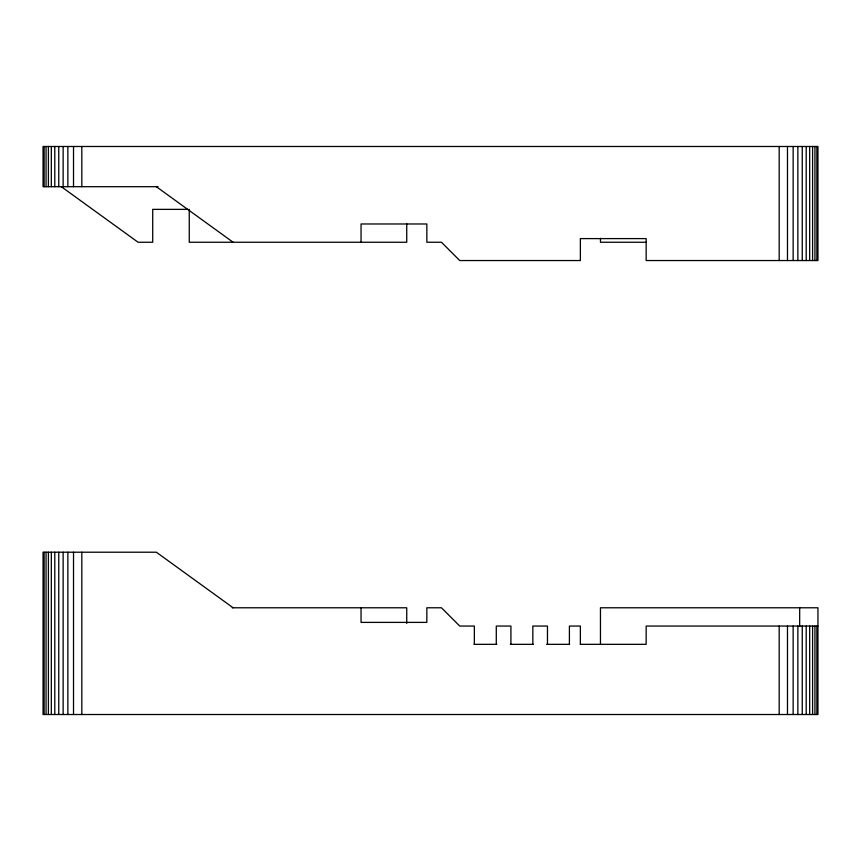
<?xml version="1.0" encoding="UTF-8"?>
<svg xmlns="http://www.w3.org/2000/svg" width="861" height="861" viewBox="0 0 861 861"><rect width="100%" height="100%" fill="white"/><g stroke="black" fill="none" stroke-linecap="round" stroke-linejoin="round"><path stroke-width="1.29" d="M158.069 186.697L43.05 186.697L43.05 146.488L817.95 146.488L817.95 260.539L646.159 260.539L646.159 238.605L580.368 238.605L580.368 260.539L459.742 260.539L441.467 242.253L426.841 242.253L426.841 223.978L361.05 223.978L361.05 242.253M187.956 209.363L152.709 209.363L152.709 242.253L138.083 242.253L61.325 186.697M646.148 242.253L600.461 242.253L600.461 238.314M232.222 607.78L406.736 607.78L406.736 623.439M817.95 626.055L646.159 626.055L646.159 644.329L580.282 644.329M474.002 644.329L496.872 644.329M510.325 644.329L533.196 644.329M546.649 644.329L569.519 644.329M156.358 186.697L233.116 242.253M233.116 607.78L156.358 552.213L43.05 552.213L43.05 714.512L817.95 714.512L817.95 607.78L600.461 607.78L600.461 644.329M816.863 146.488L816.863 260.539M816.863 626.055L816.863 714.512M814.937 146.488L814.937 260.539M814.937 626.055L814.937 714.512M812.601 146.488L812.601 260.539M812.601 626.055L812.601 714.512M809.674 146.488L809.674 260.539M809.674 626.055L809.674 714.512M806.208 146.488L806.208 260.539M806.208 626.055L806.208 714.512M802.248 146.488L802.248 260.539M802.248 626.055L802.248 714.512M799.675 607.78L799.675 626.313M797.867 146.488L797.867 260.539M797.867 626.055L797.867 714.512M793.142 146.488L793.142 260.539M793.142 626.055L793.142 714.512M787.481 146.488L787.481 260.539M787.481 626.055L787.481 714.512M779.183 146.488L779.183 260.539M779.183 626.055L779.183 714.512M580.368 644.329L580.368 626.055L569.401 626.055L569.401 644.329M547.467 644.329L547.467 626.055L532.841 626.055L532.841 644.329M510.917 644.329L510.917 626.055L496.291 626.055L496.291 644.329M474.357 644.329L474.357 626.055L459.742 626.055L441.467 607.78L426.841 607.78L426.841 622.395L361.05 622.395L361.05 607.78M406.736 223.838L406.736 242.253L189.259 242.253L189.259 209.363M81.817 146.488L81.817 186.697M81.817 552.213L81.817 714.512M73.519 146.488L73.519 186.697M73.519 552.213L73.519 714.512M67.858 146.488L67.858 186.697M67.858 552.213L67.858 714.512M63.133 146.488L63.133 186.697M63.133 552.213L63.133 714.512M58.752 146.488L58.752 186.697M58.752 552.213L58.752 714.512M54.792 146.488L54.792 186.697M54.792 552.213L54.792 714.512M51.326 146.488L51.326 186.697M51.326 552.213L51.326 714.512M48.399 146.488L48.399 186.697M48.399 552.213L48.399 714.512M46.063 146.488L46.063 186.697M46.063 552.213L46.063 714.512M44.137 146.488L44.137 186.697M44.137 552.213L44.137 714.512"/></g></svg>
